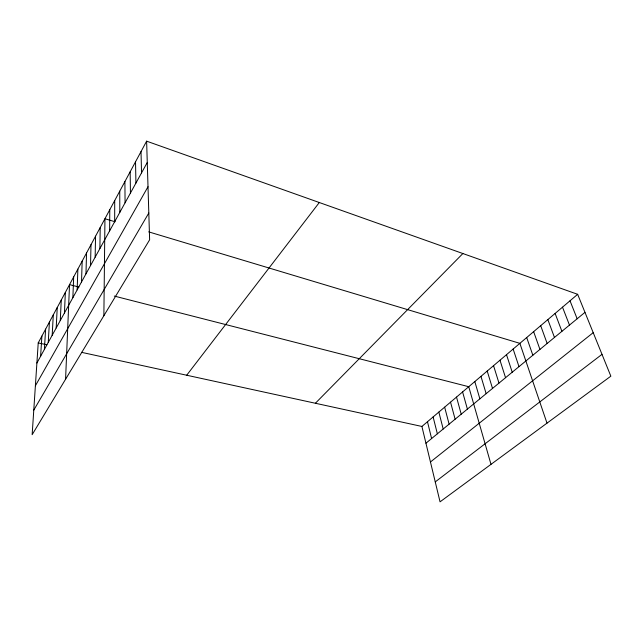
<?xml version="1.0" encoding="UTF-8"?>
<svg xmlns="http://www.w3.org/2000/svg" width="643" height="643" viewBox="0 0 643 643"><rect width="100%" height="100%" fill="white"/><g stroke="black" fill="none" stroke-linecap="round" stroke-linejoin="round"><path stroke-width="0.96" d="M114.671 221.698L114.711 200.552M109.64 230.845L109.776 209.731M103.869 315.713L104.946 218.733L115.073 221.771M99.882 248.576L100.204 227.55M95.148 257.176L95.558 236.19M90.518 265.599L91.009 244.661M85.969 273.854L86.548 252.972M81.516 281.947L82.167 261.114M77.152 289.88L77.875 269.104M72.868 297.661L73.664 276.94M65.578 379.233L69.532 284.632L78.904 287.027M64.429 313.004L65.361 292.404M60.265 320.568L61.262 300.032M56.182 327.986L57.243 307.507M52.179 335.268L53.297 314.853M48.249 342.406L49.423 322.055M44.391 349.414L45.621 329.136M40.605 356.294L41.891 336.08M146.62 141.163L38.226 342.896L32.15 434.684L149.626 239.815L146.62 141.163L577.655 294.317L610.85 376.171L440.045 501.837L421.904 426.454L577.655 294.317M36.892 363.046L147.271 162.462M35.389 385.776L148.011 186.735M33.774 410.121L148.814 213.002M186.695 375.231L319.306 202.521M315.383 403.257L462.88 253.535M425.939 443.212L584.969 312.353M430.456 461.987L593.208 332.664M435.247 481.904L602.001 354.349M38.226 342.896L46.859 344.777M81.54 352.332L421.904 426.454M114.309 296.077L468.747 386.708L490.987 464.359M148.71 231.874L519.865 343.346L547 423.15M570.019 300.795L577.157 318.783M562.512 307.169L569.473 325.109M555.118 313.438L561.91 331.33M547.844 319.611L554.467 337.454M540.691 325.679L547.145 343.475M533.642 331.659L539.943 349.406M526.697 337.551L532.846 355.241M513.138 349.053L518.989 366.647M506.507 354.679L512.222 372.217M499.981 360.217L505.551 377.706M493.551 365.674L498.984 383.107M487.209 371.051L492.514 388.428M480.964 376.348L486.148 393.677M474.815 381.564L479.863 398.837M462.59 391.933L467.397 409.101M456.522 397.085L461.216 414.188M450.542 402.156L455.115 419.204M444.651 407.156L449.111 424.147M438.839 412.083L443.196 429.018M433.117 416.937L437.361 433.816M427.474 421.728L431.606 438.55M141.018 151.603L141.532 172.887M135.528 161.819L135.922 183.078M130.159 171.81L130.441 193.053M124.903 181.591L125.072 202.81M119.751 191.172L119.815 212.351"/></g></svg>
